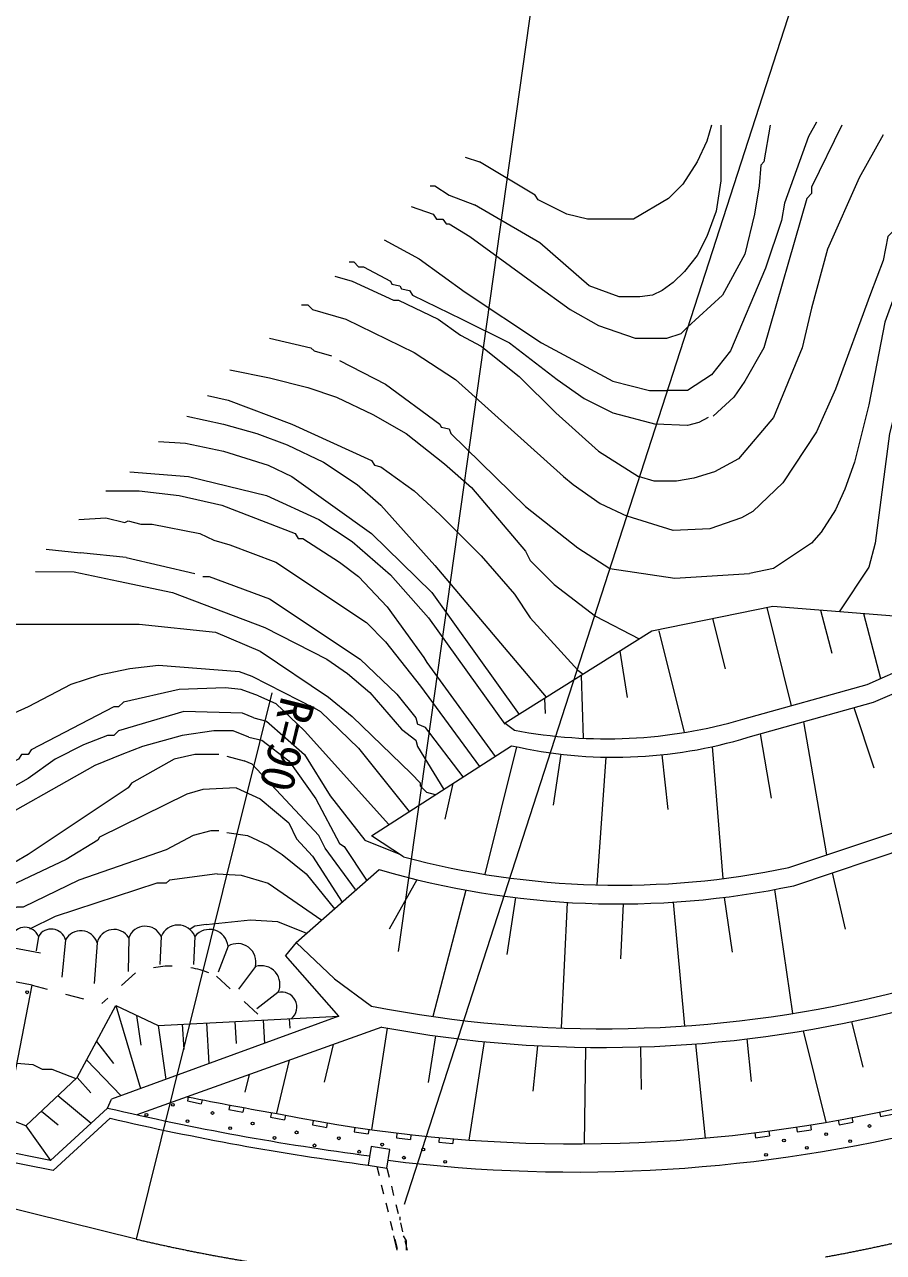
# Model space of a CAD drawing. Units: millimetres, scale not verified. Extents: x 40000 to 680000, y 20000 to 380000.
# Drawn here: x 380631 to 426382, y 254024 to 319454 of the extents above; entities that cross this region are included whole.
import ezdxf
from ezdxf.enums import TextEntityAlignment as Align

# ---------------------------------------------------------------- set-up
doc = ezdxf.new("R2010")
doc.units = ezdxf.units.MM
doc.header["$LTSCALE"] = 1000
doc.linetypes.add('CHAIN', pattern=[18.5, 12, -1.5, 3.5, -1.5])
for name, color, linetype, lineweight in [('M-BGD', 7, 'Continuous', 13), ('M-BMK', 2, 'CHAIN', 13), ('M-STR-HTXT', 7, 'Continuous', 13)]:
    doc.layers.add(name, color=color, linetype=linetype, lineweight=lineweight)
doc.styles.add('ＭＳ ゴシック', font='')
doc.styles.get('ＭＳ ゴシック').set_extended_font_data('MS Gothic')

# ---------------------------------------------------------------- blocks, each defined once
blk = doc.blocks.new('open_arrow')
at = {"color": 0, "linetype": 'Continuous', "lineweight": -2}
blk.add_lwpolyline([(7.5, 1.25), (0, 0), (7.5, -1.25)], dxfattribs=at)

msp = doc.modelspace()

# ---------------------------------------------------------------- linework, layer by layer
at = {"layer": 'M-BGD'}
for p, q in [((404098, 312392), (404860, 312138)), ((403251, 297914), (403336, 297660)), ((386233, 295628), (389366, 295374)), ((390721, 291987), (391567, 291733)), ((381783, 291493), (383609, 291310)), ((386036, 291056), (383609, 291310)), ((391567, 291733), (394023, 290802)), ((410109, 291564), (411803, 290463)), ((386036, 291056), (389705, 290209)), ((402489, 290633), (408416, 283605)), ((411803, 290463), (415274, 289955)), ((415274, 289955), (419253, 290209)), ((385641, 289786), (388519, 289193)), ((388519, 289193), (393430, 287331)), ((402320, 289193), (406969, 282685)), ((411041, 287923), (413372, 286718)), ((420486, 288449), (414038, 287137)), ((420165, 288384), (421469, 283160)), ((432707, 287474), (420486, 288449)), ((423030, 288246), (423633, 285949)), ((425320, 288064), (426226, 284611)), ((402151, 287839), (406215, 282166)), ((417279, 287797), (417948, 285115)), ((425514, 284296), (432707, 287474)), ((414038, 287137), (406240, 282226)), ((414409, 287145), (415760, 281730)), ((412344, 286070), (412723, 283592)), ((425846, 283351), (432754, 286290)), ((401897, 285722), (402066, 285468)), ((402066, 285468), (405694, 280458)), ((410109, 285045), (410386, 284837)), ((410284, 284773), (410394, 281422)), ((401727, 284198), (404866, 279926)), ((418892, 282436), (425514, 284296)), ((408328, 283541), (408354, 282738)), ((419174, 281476), (425846, 283351)), ((424802, 283057), (425865, 279843)), ((401473, 282505), (401558, 282166)), ((406240, 282226), (406728, 281851)), ((422118, 282303), (423344, 275204)), ((419814, 281656), (420405, 278232)), ((399118, 276228), (406578, 281027)), ((401473, 281319), (401558, 280981)), ((401558, 280981), (402961, 278700)), ((406835, 280969), (405140, 274174)), ((417266, 280977), (417827, 273944)), ((391398, 280473), (392329, 280219)), ((409196, 280576), (408787, 277856)), ((411593, 280415), (411111, 273611)), ((414570, 280543), (414898, 277631)), ((403441, 279009), (403014, 277106)), ((421348, 274533), (431605, 277977)), ((421610, 273567), (431994, 277053)), ((400821, 275102), (399118, 276228)), ((395107, 270549), (399522, 274427)), ((423655, 274253), (424352, 271254)), ((401532, 273888), (400053, 271258)), ((404128, 273334), (402372, 266598)), ((406776, 272931), (406313, 269909)), ((417897, 272945), (418316, 270028)), ((420580, 273362), (421530, 266755)), ((409534, 272679), (409216, 265986)), ((412522, 272596), (412383, 269668)), ((415190, 272689), (415789, 266097)), ((379771, 270304), (381487, 269982)), ((381375, 270868), (381253, 270099)), ((382808, 270680), (382621, 268693)), ((384495, 270530), (384345, 268356)), ((386182, 270793), (386145, 268993)), ((387907, 270868), (387832, 269368)), ((389706, 270868), (389631, 269368)), ((391468, 270343), (390943, 268956)), ((395107, 270549), (394535, 269846)), ((397140, 268609), (395107, 270549)), ((397375, 266613), (394535, 269846)), ((385800, 268247), (386541, 268918)), ((392930, 269256), (392030, 268056)), ((379374, 268599), (381035, 268288)), ((390852, 268749), (391589, 268073)), ((397140, 268609), (399120, 267154)), ((379308, 259464), (381030, 268262)), ((381030, 268262), (381840, 268050)), ((382807, 267796), (383774, 267542)), ((394130, 267869), (393005, 267006)), ((383429, 263351), (385491, 267175)), ((384741, 267287), (385059, 267575)), ((385491, 267175), (387740, 266125)), ((385491, 267175), (386810, 262753)), ((392325, 267397), (393062, 266721)), ((397375, 266613), (385266, 262189)), ((386596, 266659), (386829, 265076)), ((387740, 266125), (397375, 266613)), ((391834, 266332), (391908, 265150)), ((393337, 266408), (393415, 265166)), ((394723, 266479), (394755, 265967)), ((424681, 266322), (425281, 263897)), ((399661, 266032), (386619, 261361)), ((387740, 266125), (388151, 263243)), ((389032, 266191), (389118, 264834)), ((390317, 266256), (390453, 264084)), ((399947, 265979), (399110, 260564)), ((422113, 265838), (423321, 260958)), ((384460, 265263), (385367, 264101)), ((397064, 265101), (396590, 263101)), ((402522, 265567), (402138, 263082)), ((405114, 265258), (404304, 260014)), ((407952, 265042), (407703, 262627)), ((416374, 265137), (416893, 260117)), ((419108, 265405), (419342, 263134)), ((410514, 264954), (410433, 259811)), ((413439, 264978), (413474, 262700)), ((383932, 264284), (385770, 262373)), ((394726, 264264), (394058, 261441)), ((380693, 260765), (383429, 263351)), ((383429, 263351), (384167, 262527)), ((392590, 263499), (392368, 262561)), ((382403, 262381), (384173, 260912)), ((385053, 261719), (385266, 262189)), ((389349, 262307), (389305, 262096)), ((389305, 262096), (390041, 261943)), ((390087, 262163), (390041, 261943)), ((391565, 261880), (391514, 261634)), ((392305, 261740), (392260, 261497)), ((382161, 258387), (368267, 261151)), ((382010, 258927), (368364, 261641)), ((380693, 260765), (379643, 261177)), ((381535, 261561), (382415, 260830)), ((385053, 261719), (382010, 258927)), ((385196, 261172), (382161, 258387)), ((391514, 261634), (392260, 261497)), ((393787, 261479), (393740, 261226)), ((393740, 261226), (394480, 261091)), ((394527, 261345), (394480, 261091)), ((423970, 261073), (424022, 260817)), ((424706, 261211), (424755, 260966)), ((426174, 261507), (426223, 261262)), ((426223, 261262), (426957, 261411)), ((380693, 260765), (382010, 258927)), ((396005, 261062), (395961, 260820)), ((395961, 260820), (396563, 260710)), ((396563, 260710), (396708, 260687)), ((396746, 260932), (396708, 260687)), ((398231, 260692), (398193, 260445)), ((398193, 260445), (398938, 260336)), ((398976, 260583), (398938, 260336)), ((420271, 260492), (420307, 260244)), ((421754, 260703), (421790, 260456)), ((421790, 260456), (422531, 260563)), ((422493, 260819), (422531, 260563)), ((424022, 260817), (424755, 260966)), ((400468, 260386), (400438, 260138)), ((400438, 260139), (401185, 260051)), ((401215, 260299), (401185, 260051)), ((402712, 260145), (402693, 259896)), ((402693, 259896), (403442, 259830)), ((403462, 260079), (403442, 259830)), ((419529, 260396), (419566, 260137)), ((419566, 260137), (420307, 260244)), ((399097, 259666), (398941, 258679)), ((400085, 259510), (399097, 259666)), ((399929, 258522), (400085, 259510)), ((398941, 258679), (399929, 258522)), ((399393, 258607), (399513, 258122)), ((399929, 258522), (400049, 258037)), ((399633, 257636), (399753, 257151)), ((400169, 257551), (400289, 257066)), ((399873, 256666), (399993, 256180)), ((400409, 256581), (400529, 256095)), ((400627, 255919), (400627, 255750)), ((400113, 255695), (400233, 255209)), ((400649, 255610), (400769, 255124)), ((400288, 254903), (400457, 254141)), ((400353, 254724), (400472, 254239)), ((400889, 254639), (401009, 254154))]:
    msp.add_line(p, q, dxfattribs=at)
for points in [[(417729, 314085), (417729, 311122), (417475, 309513), (416967, 308159), (416459, 307143), (415782, 306296), (415189, 305703), (414597, 305280), (414089, 305026), (413411, 304941), (412311, 304941), (410702, 305534), (408077, 307820), (404606, 309852)], [(417221, 314085), (416967, 313239), (416459, 312138), (415697, 310953), (414935, 310191), (413073, 309090), (410617, 309090), (409517, 309344), (407993, 310106), (407823, 310360), (404860, 312138)], [(422809, 314255), (422386, 313493), (421116, 309937), (420947, 309005), (420100, 306465), (418237, 302063), (417221, 300793), (415951, 299946), (414851, 299946)], [(420354, 314085), (420015, 312138), (419846, 311969), (419761, 310868), (419507, 309344), (418999, 307227), (417814, 305026), (415951, 303333)], [(424164, 314085), (422555, 310783), (422555, 310445), (422301, 310191), (420015, 302232), (418999, 300454), (418407, 299607), (417306, 298591)], [(426365, 313577), (425095, 311291), (423402, 307481), (422555, 304349), (422047, 302232), (420523, 298507), (418661, 296305), (417391, 295628)], [(428397, 313154), (428228, 312985), (427212, 309937), (426873, 308413), (426619, 308159), (426365, 306889), (425688, 305111), (423825, 300031), (422809, 297745), (421031, 295035), (419423, 293511), (418830, 293173), (417137, 292580), (415189, 292495), (412734, 293257)], [(430175, 312815), (429413, 311461), (427466, 306889), (427381, 306127), (426450, 303587), (425603, 299184), (424841, 296136), (424333, 294697), (423825, 293596), (423063, 292411), (422555, 291818), (420523, 290463), (419253, 290209)], [(432207, 312223), (431953, 311969), (431953, 311715), (431699, 311461), (431699, 311207), (431445, 310953), (430768, 309683), (430006, 307735), (429244, 305873), (427466, 300623), (426704, 297660), (425942, 291818), (425603, 290548), (424016, 288168)], [(402235, 310868), (402489, 310868), (403251, 310360), (404606, 309852)], [(401219, 309767), (402405, 309344), (402574, 309090), (402913, 309090), (403082, 308836), (403251, 308836), (404352, 308159)], [(399780, 307989), (401643, 306973), (404098, 305195)], [(404352, 308159), (407823, 305619), (409686, 304264), (411210, 303417), (413157, 302740), (414851, 302740), (415613, 302994), (415951, 303333)], [(397917, 306804), (398171, 306804), (398425, 306550), (398679, 306550), (400119, 305788), (400203, 305619), (400627, 305534), (400711, 305365), (401135, 305280), (401304, 305026), (403929, 303756)], [(397155, 306042), (398087, 305788), (400288, 304772), (400542, 304772), (402659, 303756), (403844, 302909)], [(404098, 305195), (408162, 302486), (411972, 300454), (413919, 299946), (414851, 299946)], [(395377, 304518), (395716, 304518), (395970, 304264), (397748, 303756), (401389, 301978), (403590, 300539)], [(403929, 303756), (406469, 302486), (409009, 300539), (410448, 299523), (411972, 298761), (414258, 298168)], [(393684, 302740), (395885, 302232), (396055, 302063), (396986, 301809)], [(403844, 302909), (404945, 302317), (406977, 300708), (408924, 298761), (411210, 296729), (413327, 295374)], [(391567, 301047), (393684, 300623), (395716, 300115), (397240, 299607), (399187, 298676), (400965, 297660), (402997, 296051)], [(397409, 301555), (399865, 300285), (402743, 298168), (402828, 297999), (403251, 297914)], [(403590, 300539), (409347, 295374), (409855, 294951)], [(390382, 299692), (391483, 299438), (394869, 298168), (399103, 296221), (399272, 295967), (399611, 295882), (401389, 294612), (402743, 293342)], [(389281, 298591), (391229, 298168), (393007, 297660), (394615, 297067), (396563, 296136), (398341, 294951), (399611, 293850), (402489, 290633)], [(417052, 298507), (416544, 298253), (415951, 298083), (414258, 298168)], [(387757, 297237), (389197, 297152), (391229, 296729), (393599, 295967), (394869, 295374), (399103, 292326), (402320, 289193)], [(403336, 297660), (407315, 293765), (410109, 291564)], [(402997, 296051), (404437, 294781), (407315, 291395), (407569, 290887), (408839, 289617), (411041, 287923)], [(389366, 295374), (393515, 294358), (396309, 293088), (398087, 291903), (400119, 290125), (402151, 287839)], [(417391, 295628), (416290, 295289), (415359, 295120), (414173, 295120), (413327, 295374)], [(384963, 294612), (386741, 294612), (388858, 294358), (391144, 293850), (395039, 292326), (395208, 292072), (395462, 292072), (397409, 290802), (398425, 290040), (399949, 288431), (401897, 285722)], [(409855, 294951), (411295, 293935), (412734, 293257)], [(383524, 293088), (384963, 293173), (385979, 292919), (386149, 293003), (386826, 292834)], [(402743, 293342), (404945, 291141), (406723, 289109), (407569, 287839), (410109, 285045)], [(386826, 292834), (387419, 292834), (389959, 292326), (390721, 291987)], [(394023, 290802), (398849, 287585), (399865, 286569), (401727, 284198)], [(381221, 290312), (383270, 290294), (385641, 289786)], [(390128, 290040), (390467, 290040), (393684, 288855)], [(393684, 288855), (398510, 285637), (400457, 283775), (401473, 282505)], [(379460, 287669), (379883, 287500), (386741, 287500), (390805, 287077), (393176, 286061)], [(393430, 287331), (396732, 285637), (397833, 284875), (399018, 283859), (400711, 281912), (401473, 281319)], [(393176, 286061), (396817, 283605), (398087, 282589), (401219, 279541)], [(396097, 283013), (392753, 284706), (392075, 284960), (387757, 285299), (386233, 285129), (384625, 284791), (383101, 284283), (380815, 283097), (379121, 282335), (378021, 281997), (376158, 280981), (375819, 280981), (374465, 280388)], [(393091, 283690), (392160, 284029), (391313, 284113), (388858, 284029), (385895, 283351), (385641, 283097), (385387, 283097), (380984, 280811), (380815, 280557), (380476, 280557), (380307, 280303), (376835, 278525), (375989, 278356)], [(393091, 283690), (394023, 283267), (395547, 281827), (400034, 276832)], [(392837, 282505), (392245, 282759), (389112, 282843), (385641, 281827), (385387, 281573), (385048, 281573), (383778, 281065), (382254, 280303), (380815, 279287), (371247, 273869)], [(395801, 283182), (396393, 282843), (398425, 280896), (401115, 277513)], [(392837, 282505), (393515, 282335), (395547, 280557), (396901, 278356), (398764, 275985), (400564, 275271)], [(403997, 279367), (401981, 281997), (401558, 282166)], [(392583, 281489), (391737, 281827), (390721, 281827), (389027, 281573), (386911, 280981), (385810, 280557), (384371, 279965), (378190, 276493), (378021, 276239), (374973, 274461), (371163, 272853), (370909, 272683)], [(392583, 281489), (393261, 281319), (394700, 280219), (396139, 278187), (397409, 275816), (397663, 275647), (398849, 273869)], [(390975, 280557), (389705, 280557), (388604, 280303), (386318, 279033), (386149, 278779), (380815, 275223), (378613, 273953), (375989, 272683), (370570, 270736)], [(398256, 273361), (396647, 275562), (396309, 276239), (392753, 280049), (392329, 280219)], [(402515, 278413), (402066, 278525), (401727, 278864), (401727, 279033), (401219, 279541)], [(391906, 278779), (390128, 278695), (389281, 278441), (384625, 276155), (384540, 275985), (382847, 274969), (373703, 270651), (370231, 269635)], [(391906, 278779), (393176, 278187), (394700, 276917), (395123, 276070), (395970, 275139), (397544, 272690)], [(390975, 276493), (390551, 276493), (389620, 276239), (388181, 275477), (383524, 273869), (380561, 272429), (380222, 272429), (377259, 270905), (369893, 268111)], [(391398, 276409), (392499, 276239), (393599, 275731), (394361, 275223), (395631, 274207), (397144, 272338)], [(390890, 274207), (388350, 273869), (388181, 273699), (387673, 273699), (382254, 271921), (380899, 271244)], [(390890, 274207), (392160, 274123), (393599, 273699), (396457, 271735)], [(390297, 271498), (392668, 271752), (394107, 271667), (395655, 271030)], [(390297, 271498), (389705, 271413), (389451, 271244)], [(380219, 264118), (381069, 264047), (381577, 263793), (382085, 263793), (383355, 263285)], [(400796, 254903), (400965, 254649), (400965, 254141)]]:
    msp.add_lwpolyline(points, dxfattribs=at)
for centre in [(380765, 267887), (388525, 261886), (387120, 261362), (389313, 261024), (390643, 261455), (391581, 260649), (392780, 260893), (395123, 260424), (425638, 260762), (393942, 260124), (396079, 259731), (397372, 260106), (399678, 259768), (421083, 259993), (423332, 260331), (424607, 259956), (398459, 259393), (400840, 259075), (401871, 259506), (420127, 259225), (422301, 259600), (403033, 258850)]:
    msp.add_circle(centre, 75, dxfattribs=at)
for centre, radius, start, end in [((411591, 307506), 26112, 259.26676, 286.23801), ((412032, 304878), 24467, 257.11955, 286.97127), ((411436, 329419), 63472, 258.81174, 308.135), ((411436, 329419), 64472, 259.47703, 308.04535), ((412278, 317933), 44337, 255.02461, 281.80405), ((409957, 338106), 78297, 258.43996, 305.56416), ((412278, 317933), 45337, 253.6594, 281.87904), ((409957, 338106), 79797, 262.82739, 305.46263), ((380648, 270565), 787, 22.61986, 157.38014), ((382052, 270475), 783, 15.17245, 149.93272), ((383621, 270254), 917, 17.54026, 152.30053), ((385394, 270310), 925, 31.46168, 166.22195), ((387060, 270471), 935, 25.10942, 159.86969), ((388806, 270493), 975, 22.61986, 157.38014), ((390478, 270238), 996, 6.03253, 140.7928), ((391973, 269495), 987, 345.98575, 120.74602), ((388503, 263883), 5404, 90.08103, 100.68313), ((388503, 263883), 5404, 68.87684, 79.47893), ((393241, 268312), 993, 333.47524, 108.23551), ((394337, 267100), 796, 309.36882, 105.12694), ((417352, 399286), 139808, 258.4256, 260.49577), ((417352, 399286), 141308, 256.78676, 262.54017), ((417352, 399286), 141808, 256.8937, 262.54013)]:
    msp.add_arc(centre, radius, start, end, dxfattribs=at)
at = {"layer": 'M-BMK'}
msp.add_line((386572, 254734), (350317, 263726), dxfattribs=at)
msp.add_arc((407205, 342337), 90000, 256.74707, 295.93957, dxfattribs=at)
at = {"layer": 'M-STR-HTXT'}
for p, q in [((408224, 324725), (400538, 270067)), ((393794, 283852), (386572, 254734))]:
    msp.add_line(p, q, dxfattribs=at)
msp.add_lwpolyline([(400869, 256602), (424336, 329252), (445825, 329252)], dxfattribs=at)

# ---------------------------------------------------------------- block references
at = {"layer": 'M-STR-HTXT', "rotation": 72.1}
msp.add_blockref('open_arrow', (400869, 256602), dxfattribs=at)

# ---------------------------------------------------------------- texts
at = {"layer": 'M-STR-HTXT', "style": 'ＭＳ ゴシック'}
msp.add_text('R=90', height=1833, rotation=256.07, dxfattribs=at).set_placement((393794, 283852), align=Align.BOTTOM_LEFT)

doc.saveas('drawing.dxf')
